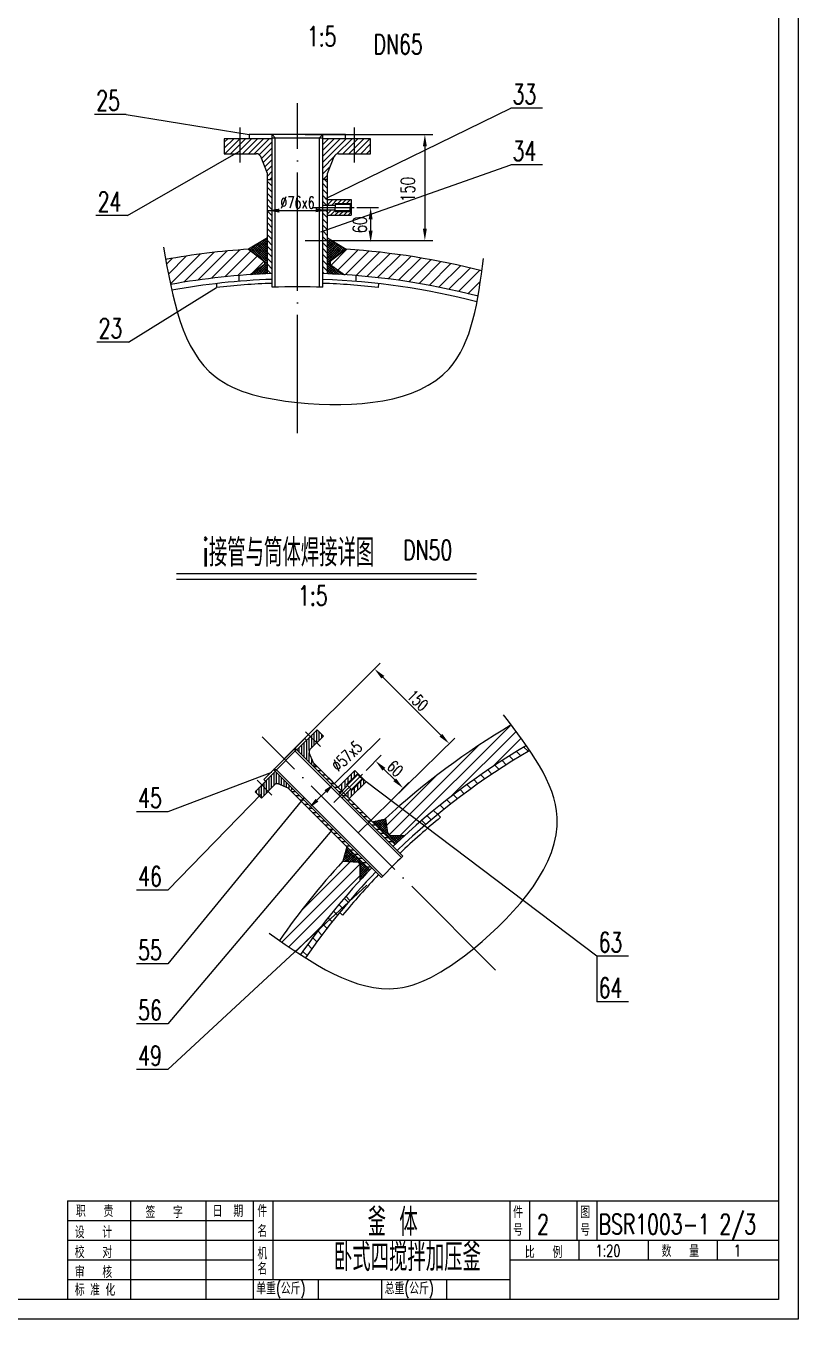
# Model space of a CAD drawing. Extents: x -54047 to 31317, y -2 to 11950.
# Drawn here: x 10180 to 14091, y -2 to 6550 of the extents above; entities that cross this region are included whole.
import ezdxf

# ---------------------------------------------------------------- set-up
doc = ezdxf.new("R2010")
doc.units = 0
doc.header["$LTSCALE"] = 20
doc.linetypes.add('DASHDOT-M', pattern=[36, 30, -3, 0, -3])
doc.layers.get('0').update_dxf_attribs({"linetype": 'CONTINUOUS'})
for name, color, linetype in [('1轮廓实线层', 7, 'CONTINUOUS'), ('6文字层', 3, 'CONTINUOUS'), ('图框层', 7, 'CONTINUOUS')]:
    doc.layers.add(name, color=color, linetype=linetype)
doc.styles.add('BIAOZHU', font='ROMANS.shx', dxfattribs={"width": 0.7, "bigfont": 'HLFSD.shx'})
doc.styles.add('HZ', font='ROMANS.shx', dxfattribs={"width": 0.7, "height": 60, "bigfont": 'HLFSD.shx'})
doc.styles.add('PC_TEXTSTYLE', font='romans.shx', dxfattribs={"width": 0.8, "bigfont": 'hzfs.shx'})
doc.styles.add('ROMANS', font='ROMANS', dxfattribs={"width": 0.7, "height": 60})
pattern_1 = [(0, (-34383.05573361252, 8491.9835376829), (7.105409594032607e-15, 21.16661375), [])]

msp = doc.modelspace()

# ---------------------------------------------------------------- hatches: boundary and pattern name
at = {"linetype": 'Continuous'}
h = msp.add_hatch(dxfattribs=at)
h.set_pattern_fill('ANSI31', scale=6.66665, angle=180, style=0)
h.set_pattern_definition([(225, (5273.054259059936, -36561.82592780112), (14.96705611738141, -14.96705611738142), [])])
h.paths.add_polyline_path([(11427.46677119208, 5978.146939191908), (11265.46717619208, 5978.146939191918), (11265.46717619208, 5902.147129191914), (11347.21818073984, 5902.147129191915, -0.3066784415584697), (11369.50156561245, 5887.060543140979), (11403.46683119208, 5802.147379191927), (11403.46683119208, 5771.250803248564), (11427.46677119209, 5771.250803248549)])
h.paths.add_polyline_path([(11683.46613119209, 5978.146939191909), (11683.46613119209, 5771.250803248548), (11707.46607119209, 5771.250803248564), (11707.46607119209, 5802.147379191912), (11741.43133677173, 5887.060543140979, -0.3066784415587187), (11763.71472164436, 5902.147129191915), (11845.46572619206, 5902.147129191915), (11845.46572619208, 5978.14693919191)])
h.paths.add_polyline_path([(11845.46572619207, 5978.146939191908), (11845.46572619206, 5902.147129191915), (11925.46552619209, 5902.147129191915), (11925.46552619209, 5978.146939191909)])
h.paths.add_polyline_path([(11185.46737619209, 5978.146939191925), (11185.46737619209, 5902.147129191915), (11265.46717619208, 5902.147129191915), (11265.46717619209, 5978.146939191919)])
h = msp.add_hatch(dxfattribs=at)
h.set_pattern_fill('ANSI31', scale=6.66665, angle=90, style=0)
h.set_pattern_definition([(135, (-67396.57278556477, -1769.143709368418), (-14.96705611738142, -14.96705611738141), [])])
h.paths.add_polyline_path([(11403.46683119208, 5293.773910798673, -0.001654432071871141), (11427.46677119208, 5294.700392978631), (11427.46677119209, 5614.683448478783), (11403.46683119208, 5614.683448478784)])
h.paths.add_polyline_path([(11403.46683119208, 5614.683448478783), (11427.46677119208, 5614.683448478783), (11427.46677119208, 5771.25080324855), (11403.46683119208, 5771.250803248565)])
h.paths.add_polyline_path([(11683.46613119209, 5641.893625295925), (11707.46607119209, 5641.893625295925), (11707.46607119209, 5771.250803248564), (11683.46613119209, 5771.250803248548)])
h.paths.add_polyline_path([(11683.46613119208, 5462.867927739742), (11707.46607119209, 5462.86792773974), (11707.46607119209, 5614.683448478783), (11683.46613119208, 5614.683448478782)])
h.paths.add_polyline_path([(11683.46613119209, 5294.700392978619, -0.00165443207187114), (11707.46607119209, 5293.773910798658), (11707.46607119209, 5462.86792773974), (11683.46613119209, 5462.867927739741)])
h = msp.add_hatch(dxfattribs=at)
h.set_pattern_fill('ANSI31', scale=4.9999875, angle=90, style=0)
h.set_pattern_definition([(45.00000000000001, (31648.61245818317, -1918.530266503338), (11.22529208803606, -11.22529208803606), [])])
h.paths.add_polyline_path([(11707.46607119209, 5669.893555295923), (11827.46577119204, 5669.893555295923), (11827.46577119204, 5649.893605295922), (11747.46597119208, 5649.893605295922), (11747.46597119208, 5641.893625295921), (11707.46607119209, 5641.893625295921)])
h.paths.add_polyline_path([(11707.46607119209, 5617.893685295923), (11747.46597119208, 5617.893685295923), (11747.46597119208, 5609.893705295923), (11827.46577119204, 5609.893705295923), (11827.46577119204, 5589.893755295921), (11707.46607119209, 5589.893755295921)])
h = msp.add_hatch(dxfattribs=at)
h.set_pattern_fill('ANSI37', scale=2.66666, style=0)
h.set_pattern_definition([(45, (-67396.57278556477, -1769.143709368418), (-5.986822446952566, 5.986822446952567), []), (135, (-67396.57278556477, -1769.143709368418), (-5.986822446952567, -5.986822446952566), [])])
h.paths.add_polyline_path([(11403.46683119208, 5476.35030445877), (11308.32798743229, 5417.920382714728), (11389.38474479016, 5356.402404033249), (11389.38474479017, 5341.000465574064), (11316.29685118055, 5289.069135365338, -0.006013516729802163), (11403.46683119208, 5293.773910798674)])
h.paths.add_polyline_path([(11729.41882577213, 5462.867927739741), (11707.46607119209, 5462.867927739742), (11707.46607119209, 5293.773910798658, -0.006013516729796646), (11794.63605120354, 5289.06913536532), (11721.54815759393, 5341.000465574048), (11721.54815759393, 5356.40240403323), (11802.60491495181, 5417.920382714716)])
h = msp.add_hatch(dxfattribs=at)
h.set_pattern_fill('ANSI31', scale=13.3333, style=0)
h.set_pattern_definition([(45, (-90918.38327341217, -4211.574061058545), (-29.93411223476283, 29.93411223476284), [])])
edge = h.paths.add_edge_path()
edge.add_spline(control_points=[(10888.05827942875, 5366.321835649058), (10895.83191079494, 5323.611106638738), (10903.86888449604, 5281.177863975838), (10912.70600494642, 5239.587743627243)], knot_values=[56.7504571060363, 56.7504571060363, 56.7504571060363, 56.7504571060363, 172.4321833402277, 172.4321833402277, 172.4321833402277, 172.4321833402277], degree=3, periodic=0)
edge.add_arc((11555.46645119184, 1667.633993511365), 3629.324259999992, 93.7784847621665, 100.20100256127142, ccw=False)
edge.add_line((11316.29685118056, 5289.069135365342), (11389.38474479016, 5341.000465574063))
edge.add_line((11389.38474479016, 5341.000465574063), (11389.38474479016, 5356.40240403325))
edge.add_line((11389.38474479016, 5356.40240403325), (11308.32798743229, 5417.920382714728))
edge.add_arc((11555.46645119197, 1667.633993511372), 3758.42060197012, 93.77025793507306, 100.2286449185952)
edge = h.paths.add_edge_path()
edge.add_line((11802.60491495179, 5417.920382714701), (11721.54815759394, 5356.402404033231))
edge.add_line((11721.54815759394, 5356.402404033231), (11721.54815759394, 5341.000465574049))
edge.add_line((11721.54815759394, 5341.000465574049), (11794.63605120354, 5289.069135365318))
edge.add_arc((11555.46645119188, 1667.633993511351), 3629.324260000006, 75.40443336288979, 86.22151523782759, ccw=False)
edge.add_spline(control_points=[(12470.0361281912, 5179.835139536156), (12477.4603378541, 5221.777353091289), (12483.76922164621, 5264.761745298482), (12489.71126837717, 5308.088916028034)], knot_values=[2338.749833980056, 2338.749833980056, 2338.749833980056, 2338.749833980056, 2457.651615243264, 2457.651615243264, 2457.651615243264, 2457.651615243264], degree=3, periodic=0)
edge.add_arc((11555.46645119189, 1667.633993511357), 3758.420601970124, 75.60686810203772, 86.22974206492333)
h = msp.add_hatch(dxfattribs=at)
h.set_pattern_fill('ANSI31', scale=3.999989999999999, angle=225, style=0)
h.set_pattern_definition([(270, (26880.72320688497, -17886.38411796168), (12.69996825, -2.131622878209782e-15), [])])
h.paths.add_polyline_path([(11443.63732836822, 2772.893946412595), (11374.90672106382, 2704.163339108206), (11407.15070967575, 2671.919350496274), (11441.83472348646, 2706.60336430699, -0.3066784415591717), (11457.68945939816, 2709.656707456787), (11508.12530559206, 2688.041344802245), (11521.23361261107, 2674.933037783235), (11531.41592480432, 2685.115349976487)])
h.paths.add_polyline_path([(11552.24865842947, 2881.505276473858), (11640.02725486558, 2793.726680037737), (11650.20956705882, 2803.908992230973), (11637.10126003981, 2817.017299249981), (11615.48589738528, 2867.453145443898, -0.306678441558744), (11618.53924053508, 2883.30788135558), (11653.22325434578, 2917.991895166295), (11620.97926573385, 2950.235883778222)])
h.paths.add_polyline_path([(11620.97926573385, 2950.235883778222), (11653.22325434578, 2917.991895166293), (11687.16429498992, 2951.932935810445), (11654.92030637801, 2984.17692442237)])
h.paths.add_polyline_path([(11340.96568041967, 2670.222298464069), (11373.20966903162, 2637.978309852137), (11407.15070967575, 2671.919350496274), (11374.90672106381, 2704.163339108207)])
h = msp.add_hatch(dxfattribs=at)
h.set_pattern_fill('ANSI31', scale=13.3333, style=0)
h.set_pattern_definition([(45, (-92664.82787264835, -3988.872748999507), (-29.93411223476283, 29.93411223476284), [])])
edge = h.paths.add_edge_path()
edge.add_spline(control_points=[(11464.55802160035, 1916.726895095399), (11491.59831613251, 1898.013982752837), (11518.6328721863, 1879.520494261264), (11545.65282919087, 1861.58523382183)], knot_values=[56.75045710604546, 56.75045710604546, 56.75045710604546, 56.75045710604546, 144.3767256180916, 144.3767256180916, 144.3767256180916, 144.3767256180916], degree=3, periodic=0)
edge.add_line((11545.65282919087, 1861.585233821827), (11663.74255659949, 1971.197986642615))
edge.add_arc((14551.85412034118, -226.7115154993808), 3629.324260000002, 137.5928736848217, 142.7281541066147, ccw=False)
edge.add_line((11872.06464314157, 2220.88382321877), (11872.10440175438, 2303.274694836682))
edge.add_line((11872.10440175438, 2303.274694836682), (11862.4219058404, 2313.12322491454))
edge.add_line((11862.4219058404, 2313.12322491454), (11785.38495585107, 2317.374525348862))
edge.add_arc((14551.85412034121, -226.7115154993384), 3758.420601970119, 137.3978988958434, 145.2286449185946)
edge = h.paths.add_edge_path()
edge.add_line((11663.74255659949, 1971.197986642616), (11545.65282919087, 1861.585233821826))
edge.add_spline(control_points=[(11545.65282919087, 1861.585233821829), (11554.30385672254, 1855.8428696936), (11562.95338770621, 1850.157729502908), (11571.60113133086, 1844.540933073627)], knot_values=[144.3767256180916, 144.3767256180916, 144.3767256180916, 144.3767256180916, 172.4321833402342, 172.4321833402342, 172.4321833402342, 172.4321833402342], degree=3, periodic=0)
edge.add_arc((14551.85412034106, -226.7115154995472), 3629.324260000001, 142.7281541066113, 145.2010025612688, ccw=False)
edge = h.paths.add_edge_path()
edge.add_line((12001.36474512447, 2533.855340822009), (12011.00555756188, 2460.974904430741))
edge.add_line((12011.00555756188, 2460.974904430741), (12023.89460139174, 2448.19238879488))
edge.add_line((12023.89460139174, 2448.19238879488), (12098.9204304474, 2448.19238879488))
edge.add_arc((14551.85412034119, -226.711515499363), 3629.324260000002, 120.4044333628901, 132.5213681097305, ccw=False)
edge.add_spline(control_points=[(12715.05129356969, 2903.488152219737), (12690.64337894446, 2938.395484840127), (12664.7098782407, 2973.251094566141), (12638.27460354579, 3008.089692336219)], knot_values=[2338.749833980061, 2338.749833980061, 2338.749833980061, 2338.749833980061, 2457.65161524327, 2457.65161524327, 2457.65161524327, 2457.65161524327], degree=3, periodic=0)
edge.add_arc((14551.8541203412, -226.7115154993571), 3758.420601970122, 120.6068681020381, 132.7348608215162)
h = msp.add_hatch(dxfattribs=at)
h.set_pattern_fill('ANSI31', scale=6.66665, angle=315, style=0)
h.set_pattern_definition(pattern_1)
h.paths.add_polyline_path([(11917.99818633313, 2515.755748570166), (11928.28757261842, 2525.830986671383), (11650.20956705881, 2803.908992230972), (11640.02725486558, 2793.726680037737)])
h = msp.add_hatch(dxfattribs=at)
h.set_pattern_fill('ANSI31', scale=4.9999875, angle=135, style=0)
h.set_pattern_definition([(90, (31228.13296689372, 11427.02526214612), (15.8749603125, 1.184234932338768e-15), [])])
h.paths.add_polyline_path([(11761.7871891069, 2692.331370182896), (11846.63979071722, 2777.183971793227), (11860.78189098561, 2763.041871524831), (11804.21348991206, 2706.473470451263), (11809.87033001942, 2700.81663034391), (11781.58612948265, 2672.532429807146)])
h.paths.add_polyline_path([(11798.5566498047, 2655.561909485077), (11826.84085034147, 2683.846110021841), (11832.49769044884, 2678.189269914481), (11889.06609152242, 2734.757670988049), (11903.20819179081, 2720.615570719659), (11818.35559018045, 2635.762969109328)])
h = msp.add_hatch(dxfattribs=at)
h.set_pattern_fill('ANSI31', scale=6.66665, angle=315, style=0)
h.set_pattern_definition(pattern_1)
h.paths.add_polyline_path([(11921.85672140295, 2274.309928991389, -0.000992184467021446), (11931.80330295087, 2284.727971829934), (11531.41592480433, 2685.115349976488), (11521.23361261107, 2674.933037783235)])
h.paths.add_polyline_path([(12050.83267585068, 2403.285883439118), (11928.28757261841, 2525.830986671383), (11917.99818633313, 2515.755748570166), (12040.41463301211, 2393.339301891172, -0.0009921844670240155)])
h = msp.add_hatch(dxfattribs=at)
h.set_pattern_fill('ANSI37', scale=2.66666, style=0)
h.set_pattern_definition([(45, (-67847.87996711065, -1546.44239730938), (-5.986822446952566, 5.986822446952567), []), (135, (-67847.87996711065, -1546.44239730938), (-5.986822446952567, -5.986822446952566), [])])
h.paths.add_polyline_path([(11805.92329749441, 2390.243352899906), (11785.05418079157, 2317.392779240719), (11862.4219058404, 2313.12322491454), (11872.10440175438, 2303.274694836683), (11872.06464314157, 2220.883823218773, -0.005030781354348019), (11921.85672140295, 2274.309928991389)])
h.paths.add_polyline_path([(12050.83267585068, 2403.285883439119, -0.004532296082757372), (12098.9204304474, 2448.19238879488), (12023.89460139174, 2448.19238879488), (12011.00555756188, 2460.974904430738), (12001.42915999957, 2533.368391797951), (11936.31499215879, 2517.803567131009)])

# ---------------------------------------------------------------- linework, layer by layer
at = {"color": 7, "linetype": 'Continuous'}
for p, q in [((14091.10572073638, 11878.18033119463), (14091.10572073638, -1.819668805372203)), ((10687.79610210957, 6101.213015436588), (11311.46706119208, 5999.07091000081)), ((11696.36898286978, 5673.204475296021), (12636.05647413083, 6133.382834949945)), ((11595.46635119209, 5999.070910000817), (12240.94279712468, 5999.070910000781)), ((10695.09882651668, 5588.211250669454), (11256.4058390346, 5911.208466349402)), ((12200.94289712467, 5939.071060000788), (12200.94289712464, 5522.86777773971)), ((11673.68354091751, 5505.438685760448), (12636.05647413083, 5845.945163895914)), ((11403.46683119208, 5671.221083678254), (11403.46683119208, 5665.2301113094)), ((11707.46607119209, 5666.562966025886), (11707.46607119209, 5665.2301113094)), ((11747.46597119208, 5649.893605295918), (11827.46577119209, 5649.893605295918)), ((11403.46683119208, 5614.683448478783), (11707.46607119212, 5614.683448478783)), ((11747.46597119208, 5609.893705295923), (11827.46577119209, 5609.893705295923)), ((11856.28776224832, 5629.89365529592), (11966.31858753481, 5629.89365529592)), ((11926.31868753481, 5569.893805295927), (11926.31868753481, 5512.668380656207)), ((11595.46635119204, 5462.867927739746), (12240.94279712463, 5462.867927739717)), ((10699.64561149539, 4947.429470664138), (11145.88178931861, 5224.117695546025)), ((10943.72243373905, 3746.059226342302), (12463.00752873001, 3746.059226342302)), ((11489.06570440985, 2836.076900432206), (11973.77067696179, 3320.781872984095)), ((11987.91277723018, 3250.071371642145), (12282.21294046907, 2955.771208403225)), ((11742.50952797486, 2712.208999758346), (11975.35690683835, 2939.057205096367)), ((11862.99169012376, 2461.894076838027), (12352.92344181101, 2941.629108134824)), ((12724.31405159949, 2874.90620711325), (12702.89640160547, 2896.323857107272)), ((11902.99293729332, 2777.397600441371), (11978.9894120054, 2854.555273264828)), ((12613.02950436442, 2806.586080939771), (12591.79535155883, 2827.820233745348)), ((12649.74222666241, 2829.741583111303), (12628.45051119862, 2851.033298575057)), ((12686.8359688743, 2852.516065368931), (12665.48311679228, 2873.868917450971)), ((11423.5927217772, 2766.584926245501), (10899.98967315564, 2568.197098881275)), ((11694.62485482356, 2759.493704466237), (11695.19033718857, 2758.928222101218)), ((11804.21348991206, 2706.473470451274), (11860.78189098565, 2763.041871524838)), ((11993.66720974346, 2783.954025020954), (12048.34807049235, 2730.096093605025)), ((12505.14738421599, 2734.863527679627), (12484.06525652894, 2755.945655366682)), ((12540.73488892202, 2759.144247443117), (12519.60545775027, 2780.273678614831)), ((12576.69469326218, 2783.05266757244), (12555.5146101937, 2804.23275064092)), ((11733.93965048331, 2721.045593010916), (11714.66198935127, 2740.923222586367)), ((11832.49769044884, 2678.189269914488), (11889.06609152242, 2734.757670988052)), ((13071.87485587182, 1837.256203900659), (11903.20819179081, 2720.615570719674)), ((12043.16728559697, 2639.33283090753), (12119.16376030905, 2716.49050373098)), ((12435.07939386014, 2685.195069096393), (12414.08207899596, 2706.192383960573)), ((12469.92966292139, 2710.213024504701), (12448.89155436021, 2731.251133065896)), ((11375.27433755894, 2660.351119877654), (10899.98967315564, 2171.115429917183)), ((11589.71064161598, 2640.608177754471), (10899.98967315564, 1797.373452427448)), ((11563.67262842807, 2632.494021966239), (11566.21438274083, 2629.952267653483)), ((11654.62863582143, 2626.980625193741), (11699.43819373283, 2670.437691822954)), ((12332.71265486909, 2607.957134678858), (12311.81888560169, 2628.850903946259)), ((12366.47278130859, 2634.06523270889), (12345.54758899931, 2654.990425018201)), ((12400.59442554599, 2659.811812941029), (12379.63473298431, 2680.771505502729)), ((11602.98742408783, 2594.045910510918), (11583.70976295582, 2613.923540086369)), ((12266.27055864542, 2554.662781963503), (12245.43056164288, 2575.502778966023)), ((12299.31240634237, 2581.489158736062), (12278.4470234072, 2602.354541671237)), ((11936.27545071986, 2517.794115185534), (12001.42915999957, 2533.368391797951)), ((12001.42915999957, 2533.368391797951), (12011.00555756188, 2460.974904430739)), ((12233.58579429265, 2527.479321846724), (12212.76821507403, 2548.296901065369)), ((11729.70916104262, 2475.548370988614), (10899.98967315564, 1493.41971967477)), ((12011.00555756188, 2460.974904430739), (12023.89460139174, 2448.19238879488)), ((12023.89460139174, 2448.19238879488), (12098.92043044738, 2448.19238879488)), ((11805.88413087044, 2390.106628808237), (11785.05418079157, 2317.392779240719)), ((11785.05418079157, 2317.392779240719), (11862.4219058404, 2313.12322491454)), ((11862.4219058404, 2313.12322491454), (11872.10440175438, 2303.274694836684)), ((11872.10440175438, 2303.274694836684), (11872.06464314157, 2220.883823218777)), ((11906.77629475711, 2196.7857464958), (10899.98967315564, 1262.270479854371)), ((11782.03906875774, 2081.002680338745), (11764.90600439646, 2098.135744700034)), ((11813.0875768852, 2109.822396680829), (11792.31064730823, 2130.59932625779)), ((11813.11690558839, 2109.793067977647), (11813.0875768852, 2109.822396680829)), ((11719.94205250283, 2023.363247654626), (11711.15829541477, 2032.147004742706)), ((11750.99056063029, 2052.182963996704), (11737.8548207901, 2065.318703836892)), ((11758.70555121324, 2044.467973413746), (11750.99056063029, 2052.182963996689)), ((11785.73302287755, 2077.308726218936), (11782.03906875774, 2081.002680338737)), ((11688.89354437537, 1994.543531312564), (11684.81778116172, 1998.619294526201)), ((11705.72491475745, 1977.712160930474), (11688.89354437541, 1994.543531312542)), ((11732.03571953924, 2011.269580618238), (11719.94205250287, 2023.363247654604)), ((11654.18674161137, 1909.513885137509), (11633.21098500816, 1930.4896417407)), ((11679.77468472215, 1943.794166496264), (11658.83478775977, 1964.734063458636)), ((11604.10540951075, 1839.858768299076), (11583.04845306862, 1860.915724741237)), ((11628.96296569388, 1874.869436585461), (11607.94820638785, 1895.8841958915)), ((13071.87485587182, 1837.256203900659), (13071.87485587182, 1606.10696408026)), ((14091.10572073638, -1.819668805372203), (-2708.894279263623, -1.819668805372203))]:
    msp.add_line(p, q, dxfattribs=at)
at = {"color": 4, "linetype": 'Continuous'}
for p, q in [((13991.10572073638, 11778.18033119463), (13991.10572073638, 98.1803311946278)), ((10687.79610210957, 6101.213015436588), (10527.79650210957, 6101.213015436588)), ((12796.05607413083, 6133.382834949945), (12636.05647413083, 6133.382834949945)), ((11427.46677119208, 5978.146939191909), (11185.46737619209, 5978.146939191924)), ((11185.46737619209, 5978.146939191924), (11185.46737619209, 5902.147129191915)), ((11311.46706119208, 5999.07091000081), (11311.46706119208, 5978.146939191924)), ((11799.46584119208, 5999.070910000824), (11311.46706119208, 5999.07091000081)), ((11427.46677119208, 5225.323231485789), (11427.46677119208, 5999.070910000824)), ((11443.7155483175, 5981.788328419701), (11427.46677119208, 5999.070910000824)), ((11427.46677119208, 5981.788328419701), (11683.46613119209, 5981.788328419694)), ((11443.7155483175, 5225.870687126044), (11443.7155483175, 5981.788328419701)), ((11667.21735406667, 5981.788328419709), (11683.46613119209, 5999.07091000081)), ((11667.21735406667, 5225.870687126022), (11667.21735406667, 5981.788328419709)), ((11683.46613119209, 5225.323231485774), (11683.46613119209, 5999.07091000081)), ((11925.46552619209, 5978.146939191909), (11683.46613119209, 5978.146939191909)), ((11799.46584119208, 5978.146939191924), (11799.46584119208, 5999.070910000824)), ((11925.46552619209, 5902.147129191915), (11925.46552619209, 5978.146939191909)), ((11185.46737619209, 5902.147129191915), (11347.21818073984, 5902.147129191915)), ((11763.71472164437, 5902.147129191915), (11925.46552619209, 5902.147129191915)), ((11403.46683119208, 5802.14737919192), (11369.50156561245, 5887.060543140979)), ((11707.46607119209, 5802.147379191912), (11741.43133677173, 5887.060543140979)), ((12796.05607413083, 5845.945163895914), (12636.05647413083, 5845.945163895914)), ((11403.46683119208, 5292.784275800077), (11403.46683119208, 5802.14737919192)), ((11403.46683119208, 5771.250803248564), (11427.46677119208, 5771.250803248549)), ((11707.46607119209, 5771.250803248564), (11683.46613119209, 5771.250803248549)), ((11707.46607119209, 5293.773910798649), (11707.46607119209, 5802.147379191912)), ((11683.46613119209, 5641.893625295925), (11747.46597119208, 5641.893625295925)), ((11707.46607119209, 5669.893555295923), (11827.46577119209, 5669.893555295923)), ((11747.46597119208, 5649.893605295918), (11747.46597119208, 5629.89365529592)), ((11747.46597119208, 5645.893615295921), (11823.46578119205, 5645.893615295921)), ((11823.46578119208, 5645.893615295921), (11827.46577119209, 5649.893605295918)), ((11823.46578119208, 5645.893615295921), (11823.46578119208, 5629.89365529592)), ((11827.46577119209, 5669.893555295923), (11827.46577119209, 5589.893755295925)), ((10695.09882651668, 5588.211250669454), (10535.09922651668, 5588.211250669454)), ((11683.46613119209, 5617.893685295923), (11747.46597119208, 5617.893685295923)), ((11707.46607119209, 5589.893755295925), (11827.46577119209, 5589.893755295925)), ((11747.46597119208, 5609.893705295923), (11747.46597119208, 5629.89365529592)), ((11747.46597119208, 5613.893695295919), (11823.46578119205, 5613.893695295919)), ((11823.46578119208, 5613.893695295919), (11823.46578119208, 5629.89365529592)), ((11823.46578119208, 5613.893695295919), (11827.46577119209, 5609.893705295923)), ((11403.46683119205, 5476.350304458749), (11308.32798743229, 5417.920382714728)), ((11707.46607119209, 5476.350304458727), (11802.60491495184, 5417.920382714699)), ((11308.32798743229, 5417.920382714728), (11389.38474479016, 5356.402404033252)), ((11802.6049149518, 5417.920382714707), (11721.54815759393, 5356.40240403323)), ((11389.38474479016, 5341.000465574063), (11316.29685118056, 5289.069135365346)), ((11389.38474479016, 5356.402404033252), (11389.38474479016, 5341.000465574063)), ((11721.54815759393, 5356.40240403323), (11721.54815759393, 5341.000465574049)), ((11721.54815759393, 5341.000465574049), (11794.63605120353, 5289.069135365324)), ((11145.52796306811, 5244.208560892243), (11145.88178931864, 5224.117695546032)), ((11258.94551429404, 5284.824881231514), (11258.94551429404, 5255.392421006472)), ((11851.98738809006, 5284.824881231587), (11851.98738809006, 5255.392421006531)), ((11965.40493931602, 5244.208560892497), (11965.05111306554, 5224.117695546287)), ((10699.64561149539, 4947.429470664138), (10539.64601149539, 4947.429470664138)), ((10943.72243373905, 3776.059151342299), (12463.00752873001, 3776.059151342299)), ((11654.92030637801, 2984.176924422369), (11552.24865842945, 2881.505276473843)), ((11618.53924053509, 2883.307881355591), (11687.16429498993, 2951.932935810444)), ((11687.16429498993, 2951.932935810444), (11654.92030637801, 2984.176924422369)), ((11592.58587837448, 2939.597074396843), (11385.54553044522, 2732.556726467592)), ((11442.09241775867, 2774.438857022142), (11550.70374781993, 2883.050187083383)), ((12089.84253494674, 2343.911399956545), (11543.37136944049, 2890.382565462838)), ((11543.80997552512, 2876.156414788566), (11543.37136944049, 2890.382565462838)), ((11601.46316736346, 2930.719785407848), (11592.58587837448, 2939.597074396843)), ((12082.71649689454, 2337.249893419095), (11543.80997552512, 2876.156414788566)), ((11637.10126003981, 2817.017299249979), (11615.48589738528, 2867.453145443898)), ((11443.63732836823, 2772.893946412602), (11340.96568041967, 2670.222298464068)), ((11981.23120488549, 2235.300069895311), (11434.76003937922, 2781.771235401589)), ((11448.9861900535, 2781.332629316967), (11434.76003937922, 2781.771235401589)), ((11987.89271142294, 2242.426107947496), (11448.9861900535, 2781.332629316959)), ((12050.83267585069, 2403.285883439115), (11637.10126003981, 2817.017299249979)), ((11650.20956705883, 2803.908992230987), (11640.02725486558, 2793.72668003774)), ((11761.7871891069, 2692.331370182896), (11846.63979071722, 2777.183971793238)), ((11807.04190996576, 2703.645050397608), (11860.78189098561, 2757.385031417492)), ((11846.63979071722, 2777.183971793238), (11903.20819179081, 2720.615570719674)), ((11860.78189098561, 2757.385031417492), (11860.78189098565, 2763.041871524838)), ((11860.78189098565, 2757.385031417492), (11872.09557120033, 2746.071351202772)), ((11373.20966903162, 2637.978309852137), (11441.83472348646, 2706.60336430699)), ((11385.54553044522, 2732.556726467592), (11394.42281943418, 2723.679437478597)), ((11508.12530559206, 2688.041344802245), (11457.68945939816, 2709.656707456787)), ((11921.85672140295, 2274.309928991388), (11508.12530559206, 2688.041344802245)), ((11764.61560916057, 2655.56190948507), (11809.87033001942, 2700.816630343921)), ((11804.21348991206, 2706.473470451274), (11818.35559018045, 2692.331370182874)), ((11818.35559018045, 2635.762969109332), (11903.20819179081, 2720.615570719674)), ((11832.49769044884, 2678.189269914488), (11818.35559018045, 2692.331370182874)), ((11829.66927039517, 2681.017689968183), (11883.40925141506, 2734.757670988052)), ((11883.40925141506, 2734.757670988052), (11872.09557120033, 2746.071351202772)), ((11883.40925141506, 2734.757670988052), (11889.06609152242, 2734.757670988052)), ((11340.96568041967, 2670.222298464068), (11373.20966903162, 2637.978309852137)), ((11521.23361261109, 2674.933037783252), (11531.41592480433, 2685.115349976491)), ((11781.58612948265, 2638.591389163004), (11826.84085034147, 2683.846110021856)), ((10899.98967315564, 2568.197098881275), (10739.99007315564, 2568.197098881275)), ((12263.04282105068, 2559.144504339405), (12280.81924841534, 2540.73072031638)), ((12185.07991499997, 2524.719829302114), (12205.48710190092, 2503.580962396882)), ((10899.98967315564, 2171.115429917183), (10739.99007315564, 2171.115429917183)), ((11800.42277553986, 2140.062689842045), (11821.56164244511, 2119.655502941096)), ((11769.97635530409, 2058.259228399373), (11784.41188452563, 2044.323356426714)), ((13231.87445587182, 1837.256203900659), (13071.87485587182, 1837.256203900659)), ((10899.98967315564, 1797.373452427448), (10739.99007315564, 1797.373452427448)), ((13231.87445587182, 1606.10696408026), (13071.87485587182, 1606.10696408026)), ((10899.98967315564, 1493.41971967477), (10739.99007315564, 1493.41971967477)), ((10899.98967315564, 1262.270479854371), (10739.99007315564, 1262.270479854371)), ((13991.10572073638, 98.1803311946278), (-2208.894279263623, 98.1803311946278))]:
    msp.add_line(p, q, dxfattribs=at)
at = {"color": 1, "linetype": 'DASHDOT-M'}
for p, q in [((11555.46645119201, 4486.521487233593), (11555.46645119209, 6158.518743467226)), ((11265.46717619208, 5858.147239191923), (11265.46717619208, 6034.14679919192)), ((11845.46572619205, 5858.147239191923), (11845.46572619209, 6034.146799191913)), ((11637.7690488829, 5629.89365529592), (11842.09584939633, 5629.89365529592)), ((12558.59965812833, 1766.542946713664), (11376.31906012024, 2948.82354472181)), ((11671.89082670006, 2899.324322812019), (11597.22053728294, 2973.994612229129)), ((11740.78815254031, 2614.763932542759), (11885.26901876155, 2759.24479876399)), ((11425.81828203003, 2653.251778142003), (11351.14799261291, 2727.922067559106))]:
    msp.add_line(p, q, dxfattribs=at)
at = {"color": 4, "linetype": 'Continuous'}
for centre, radius, start, end in [((11347.2181807398, 5878.147189191899), 23.99994, 21.80140948635183, 89.99999999999999), ((11763.71472164433, 5878.147189191892), 23.99994, 89.99999999999999, 158.1985905136482), ((11555.46645119189, 1667.633993511357), 3758.420601970122, 93.77025793507221, 100.2286449185941), ((11555.46645119189, 1667.633993511357), 3758.420601970122, 75.60686810203777, 86.22974206492339), ((11555.46645119189, 1667.633993511357), 3629.32426, 92.02113730527627, 100.2010025612721), ((11555.46645119189, 1667.633993511357), 3599.991, 92.03761274962044, 100.1838052413671), ((11555.46645119189, 1667.633993511357), 3579.99105, 92.04900090278144, 96.56956187292054), ((11555.46645119189, 1667.633993511357), 3629.32426, 75.40443336288982, 87.97886269471806), ((11555.46645119189, 1667.633993511357), 3599.991, 75.37066615518276, 87.96238725037382), ((11555.46645119189, 1667.633993511357), 3579.99105, 83.43043812707383, 87.95099909721276), ((11555.46645119189, 1667.633993511357), 3559.9911, 87.93948290492033, 92.06051709507385), ((14551.8541203412, -226.7115154993589), 3758.420601970122, 120.6068681020378, 132.7500810885608), ((11628.72155272833, 2873.125569162337), 14.399964, 135, 203.1985905136482), ((14551.8541203412, -226.7115154993589), 3629.32426, 120.4044333628898, 133.787478600819), ((14551.8541203412, -226.7115154993589), 3599.991, 120.3706661551828, 133.7775973035843), ((11452.0170356797, 2696.421052113736), 14.399964, 66.80140948635184, 135), ((14551.8541203412, -226.7115154993589), 3579.99105, 129.373190332889, 133.7707671931979), ((14551.8541203412, -226.7115154993589), 3758.420601970122, 137.3978988958433, 145.2286449185941), ((13544.9365812317, 780.2060236101825), 2135.99466, 132.9394829049203, 137.0605170950739), ((14551.8541203412, -226.7115154993589), 3629.32426, 136.2125213991759, 145.2010025612722), ((14551.8541203412, -226.7115154993589), 3599.991, 136.2224026964104, 145.1838052413671), ((14551.8541203412, -226.7115154993589), 3579.99105, 136.2292328067969, 140.6268096671065)]:
    msp.add_arc(centre, radius, start, end, dxfattribs=at)
at = {"color": 7, "linetype": 'Continuous'}
for points in [[(10876.7444066011, 5429.313727536777), (11139.70904078021, 4772.640412075278), (11555.46645119201, 4642.052315097309), (12323.33907129342, 4812.443881133), (12498.27169422992, 5371.957995119617)], [(11412.01591148885, 1953.268772811072), (12062.29814191622, 1674.874694464277), (12448.62275506236, 1876.519849779666), (12871.10566002268, 2539.972818341681), (12599.16547978231, 3059.305086440349)]]:
    msp.add_spline(points, degree=3, dxfattribs=at)
for points in [[(12210.94287212467, 5939.071060000788), (12190.94292212468, 5939.071060000788), (12200.94289712467, 5999.070910000795)], [(11463.61284837904, 5623.762992331205), (11463.30642924001, 5603.765389792061), (11403.46683119208, 5614.683448478783)], [(11647.62647314416, 5625.601507165498), (11647.32005400513, 5605.603904626361), (11707.46607119209, 5614.683448478783)], [(11916.31871253481, 5569.893805295927), (11936.31866253482, 5569.893805295927), (11926.31868753481, 5629.89365529592)], [(11916.31871253481, 5512.668380656207), (11936.31866253482, 5512.668380656207), (11926.31868753481, 5452.668530656214)], [(12210.94287212464, 5522.867777739724), (12190.94292212463, 5522.867777739724), (12200.94289712464, 5462.867927739717)], [(11994.98382736439, 3257.142421776342), (11980.84172709596, 3243.000321507949), (11945.48647642502, 3292.497672447324)], [(12289.28399060325, 2962.842258537421), (12275.14189033485, 2948.700158269028), (12324.63924127423, 2913.344907598046)], [(12000.68444625328, 2791.078482317178), (11986.64997323365, 2776.829567724722), (11950.92046596608, 2826.05744407991)], [(11692.47630907693, 2677.616247529964), (11706.40007838874, 2663.25913611595), (11742.50952797486, 2712.208999758346)], [(12055.36530700221, 2737.220550901257), (12041.33083398253, 2722.971636308794), (12091.09481426973, 2687.992674546069)], [(11647.66675116553, 2634.159180900744), (11661.59052047734, 2619.80206948673), (11611.55730157941, 2585.209317258348)]]:
    msp.add_solid(points, dxfattribs=at)
at = {"layer": '1轮廓实线层', "color": 4, "linetype": 'Continuous', "ltscale": 5}
msp.add_line((10391.14208073277, 598.1752811951228), (13991.10572073638, 598.1752811951228), dxfattribs=at)
at = {"layer": '1轮廓实线层', "ltscale": 5}
for p, q in [((10391.14208073277, 498.1762911950282), (11331.1325867337, 498.1762911950282)), ((10391.14208073277, 398.1773011949299), (13991.10572073638, 398.1773011949299)), ((10391.14208073277, 298.178311194828), (11331.1325867337, 298.178311194828)), ((12631.119456735, 298.178311194828), (13991.10572073638, 298.178311194828)), ((10391.14208073277, 198.1793211947224), (12631.119456735, 198.1793211947224))]:
    msp.add_line(p, q, dxfattribs=at)
at = {"layer": '图框层', "color": 4, "linetype": 'Continuous', "ltscale": 5}
msp.add_line((10391.14208073277, 598.1752811951228), (10391.14208073277, 98.1803311946278), dxfattribs=at)
at = {"layer": '图框层', "color": 7, "ltscale": 5}
for p, q in [((10711.13884873309, 598.1752811951228), (10711.13884873309, 98.1803311946278)), ((11091.13501073348, 598.1752811951228), (11091.13501073348, 98.1803311946278)), ((11331.1325867337, 598.1752811951228), (11331.1325867337, 98.1803311946278)), ((11431.13157673381, 598.1752811951228), (11431.13157673381, 198.1793211947224)), ((12631.119456735, 598.1752811951228), (12631.119456735, 98.1803311946278)), ((12731.11844673511, 598.1752811951228), (12731.11844673511, 398.1773011949299)), ((12971.11602273534, 598.1752811951228), (12971.11602273534, 398.1773011949299)), ((13071.11501273545, 598.1752811951228), (13071.11501273545, 398.1773011949299)), ((12981.11592173536, 398.1773011949299), (12981.11592173536, 298.178311194828)), ((13331.11238673571, 398.1773011949299), (13331.11238673571, 298.178311194828)), ((13681.10885173606, 398.1773011949299), (13681.10885173606, 298.178311194828)), ((11661.12925373405, 198.1793211947224), (11661.12925373405, 98.1803311946278)), ((11981.12602173435, 198.1793211947224), (11981.12602173435, 98.1803311946278)), ((12311.1226887347, 198.1793211947224), (12311.1226887347, 98.1803311946278))]:
    msp.add_line(p, q, dxfattribs=at)

# ---------------------------------------------------------------- texts
at = {"color": 7, "linetype": 'Continuous', "style": 'HZ', "width": 0.7}
for s, height, p in [('1:5', 99.99974999999999, (11603.16234712395, 6446.095026880488)), ('DN65', 99.99974999999999, (11940.97475930924, 6406.501999160988)), ('DN50', 99.99974999999999, (12090.55947457351, 3844.06419751521)), ('1:5', 99.99974999999999, (11558.65801300514, 3613.71534937156)), ('釜 体', 139.999986, (11911.20442438434, 419.7549888359936)), ('2', 99.99999000000001, (12769.67296956465, 428.8253841720361)), ('BSR1003-1 2/3', 99.99999000000001, (13080.31600173516, 429.3045940550292)), ('卧式四搅拌加压釜', 139.999986, (11740.16729034876, 241.3237884272276)), ('1:20', 59.999994, (13065.17615221982, 314.6997147449947)), ('1', 59.999994, (13765.16908222053, 314.6997147449947))]:
    msp.add_text(s, height=height, dxfattribs=at).set_placement(p)
at = {"color": 4, "linetype": 'Continuous', "width": 0.7}
for s, height, style, p in [('33', 99.99974999999999, 'ROMANS', (12645.08971103912, 6153.683943830954)), ('25', 99.99974999999999, 'ROMANS', (10536.82973901783, 6121.514124317589)), ('34', 99.99974999999999, 'ROMANS', (12645.08971103912, 5866.246272776923)), ('24', 99.99974999999999, 'ROMANS', (10544.13246342495, 5608.51235955047)), ('23', 99.99974999999999, 'ROMANS', (10548.67924840366, 4967.730579545154)), ('i接管与筒体焊接详图', 139.99965, 'HZ', (11073.50786674192, 3810.78125261762)), ('45', 99.99974999999999, 'ROMANS', (10749.02331006389, 2588.498207762284)), ('46', 99.99974999999999, 'ROMANS', (10749.02331006389, 2191.416538798192)), ('55', 99.99974999999999, 'ROMANS', (10749.02331006389, 1817.674561308449)), ('63', 99.99974999999999, 'ROMANS', (13080.90809278007, 1857.557312781661)), ('64', 99.99974999999999, 'ROMANS', (13080.90809278007, 1626.408072961269)), ('56', 99.99974999999999, 'ROMANS', (10749.02331006389, 1513.720828555772)), ('49', 99.99974999999999, 'ROMANS', (10749.02331006389, 1282.57158873538))]:
    msp.add_text(s, height=height, dxfattribs=dict(at, style=style)).set_placement(p)
at = {"color": 7, "linetype": 'Continuous', "attachment_point": 5}
for s, insert, char_height, rotation, style in [('150', (12114.69381184607, 5721.138841781598), 69.999825, 90, 'BIAOZHU'), ('%%c76x6', (11556.11759186255, 5654.849295048261), 59.99985, 359, 'HZ'), ('\\A1;60', (11871.31882503482, 5541.28109297606), 69.999825, 90, 'BIAOZHU'), ('150', (12165.11482191996, 3132.973253093005), 59.99985, 315, 'HZ'), ('%%c57x5', (11805.17950868927, 2850.003907406513), 59.99985, 44, 'HZ'), ('\\A1;60', (12050.83089528469, 2787.304002821955), 59.99985, 315.4344020531892, 'HZ')]:
    msp.add_mtext(s, dxfattribs=dict(at, insert=insert, char_height=char_height, rotation=rotation, style=style))
at = {"layer": '6文字层', "ltscale": 5, "style": 'PC_TEXTSTYLE', "width": 0.6669999957084656}
for s, p in [('职   责', (10434.09531788785, 515.7219048413099)), ('签   字', (10786.13526151877, 509.7614919938496)), ('日  期', (11126.24164127207, 515.7219048413099)), ('件', (11352.97925956736, 515.7219048413172)), ('件', (12647.77022494335, 509.7614919938496)), ('图', (12987.87660469665, 509.7614638635641)), ('设   计', (10428.12853594905, 408.4343048052287)), ('名', (11352.97925956736, 414.3947176526926)), ('号', (12647.77022494335, 420.3551586304457)), ('号', (12987.87665238627, 420.3551586304457)), ('校   对', (10428.12853594905, 307.1071176166115)), ('机', (11352.97925956736, 301.1467047691476)), ('比   例', (12707.43799664176, 307.1071176166115)), ('数   量', (13399.58432002598, 313.0675585943609)), ('审   核', (10428.12853594905, 205.7799585582761)), ('名', (11352.97925956736, 223.6611971006787)), ('标 准 化', (10428.12853594905, 116.3736251948721)), ('单重(公斤)', (11347.01247762857, 123.971662667187)), ('总重(公斤)', (11997.39132744112, 123.971662667187))]:
    msp.add_text(s, height=59.99939400006, dxfattribs=at).set_placement(p)

doc.saveas('drawing.dxf')
